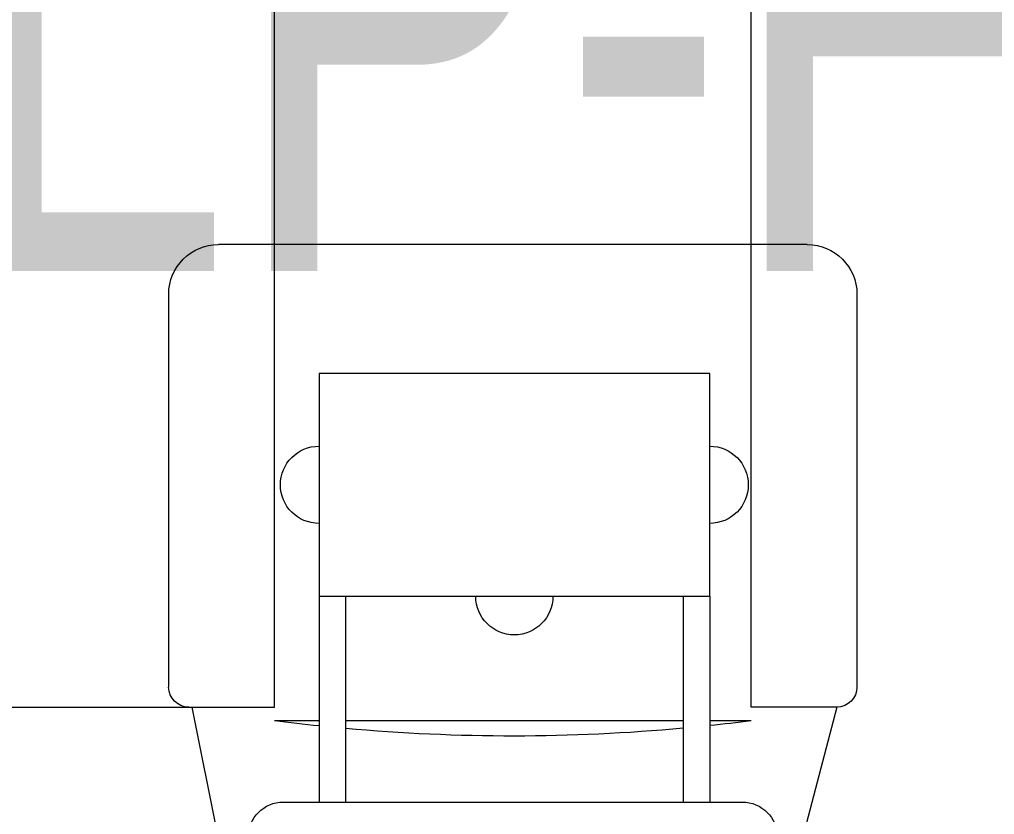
# Model space of a CAD drawing. Extents: x -12260 to 184725, y -29287 to 19916.
# Drawn here: x 20522.2 to 20890.5, y -740.6 to -440.1 of the extents above; entities that cross this region are included whole.
import ezdxf
from ezdxf import colors
from ezdxf.entities.mleader import LeaderData, LeaderLine
from ezdxf.math import Vec2, Vec3

# ---------------------------------------------------------------- set-up
doc = ezdxf.new("R2010")
doc.units = 0
doc.header["$LTSCALE"] = 0.25
doc.linetypes.add('DASHDOT', pattern=[25.4, 12.7, -6.35, 0, -6.35])
for name, color, linetype, lineweight in [('01-First Floor-FUR$0$LOADING', 253, 'Continuous', 5), ('01-First Floor-FUR$0$NEW', 1, 'Continuous', 5), ('E-LITE-CLNG-CNDT', 6, 'DASHDOT', 35), ('E-LITE-TEXT', 6, 'Continuous', 25)]:
    doc.layers.add(name, color=color, linetype=linetype, lineweight=lineweight)
doc.styles.add('DC_Elc_Romans', font='elc_romans.shx', dxfattribs={"width": 0.7})

# ---------------------------------------------------------------- blocks, each defined once
blk = doc.blocks.new('DC_Arrow-ArrowEllipse')
at = {"color": 0}
blk.add_ellipse((0, 0), major_axis=(0.4, 0), ratio=0.4, dxfattribs=at)
at = {"color": 0, "ltscale": 0.5}
blk.add_solid([(-1.4, 0.1667), (-0.4, 0), (-1.4, -0.1667)], dxfattribs=at)
blk = doc.blocks.new('*X400')
at = {"color": 0}
for p, q in [((5, 3), (5, 3)), ((5, 3), (5, 3)), ((5, 3), (5, 3)), ((5, 3), (5, 3)), ((5, 3), (5, 3)), ((5, 3), (5, 3)), ((5, 3), (5, 3)), ((5, 3), (5, 3)), ((5, 3), (5, 3)), ((5, 3), (5, 3)), ((5, 3), (5, 3)), ((5, 3), (5, 3)), ((5, 3), (5, 3)), ((5, 3), (5, 3)), ((5, 3), (5, 3)), ((5, 3), (5, 3)), ((5, 3), (5, 3)), ((5, 3), (5, 3)), ((5, 3), (5, 3)), ((5, 3), (5, 3)), ((5, 3), (5, 3)), ((5, 3), (5, 3)), ((5, 3), (5, 3)), ((5, 3), (5, 3)), ((5, 3), (5, 3)), ((5, 3), (5, 3)), ((5, 3), (5, 3)), ((5, 3), (5, 3)), ((5, 3), (5, 3)), ((5, 3), (5, 3)), ((5, 3), (5, 3)), ((5, 3), (5, 3)), ((5, 3), (5, 3)), ((5, 3), (5, 3)), ((5, 3), (5, 3)), ((5, 3), (5, 3)), ((5, 3), (5, 3)), ((5, 3), (5, 3)), ((5, 3), (5, 3)), ((5, 3), (5, 3)), ((5, 3), (5, 3)), ((5, 3), (5, 3)), ((5, 3), (5, 3)), ((5, 3), (5, 3)), ((5, 3), (5, 3)), ((5, 3), (5, 3)), ((5, 3), (5, 3)), ((5, 3), (5, 3)), ((5, 3), (5, 3)), ((5, 3), (5, 3)), ((5, 3), (5, 3)), ((5, 3), (5, 3)), ((5, 3), (5, 3)), ((5, 3), (5, 3)), ((5, 3), (5, 3)), ((5, 3), (5, 3)), ((5, 3), (5, 3)), ((5, 3), (5, 3)), ((5, 3), (5, 3)), ((5, 3), (5, 3)), ((5, 3), (5, 3)), ((5, 3), (5, 3)), ((5, 3), (5, 3)), ((5, 3), (5, 3)), ((5, 3), (5, 3)), ((5, 3), (5, 3)), ((6, 3), (5, 3)), ((5, 3), (5, 3)), ((6, 3), (5, 3)), ((5, 3), (5, 3)), ((6, 3), (5, 3)), ((5, 3), (5, 3)), ((6, 3), (5, 3)), ((5, 3), (5, 3)), ((5, 3), (5, 3)), ((5, 3), (5, 3)), ((5, 3), (5, 3)), ((5, 3), (5, 3)), ((5, 3), (5, 3)), ((5, 3), (5, 3)), ((5, 3), (5, 3)), ((5, 3), (5, 3)), ((5, 3), (5, 3)), ((5, 3), (5, 3)), ((5, 3), (5, 3)), ((5, 3), (5, 3)), ((5, 3), (5, 3)), ((5, 3), (5, 3)), ((5, 3), (5, 3)), ((5, 3), (5, 3)), ((5, 3), (5, 3)), ((5, 3), (5, 3)), ((5, 3), (5, 3)), ((5, 3), (5, 3)), ((5, 3), (5, 3)), ((5, 3), (5, 3)), ((6, 3), (6, 3)), ((6, 3), (6, 3)), ((6, 3), (6, 3)), ((6, 3), (6, 3)), ((6, 3), (6, 3)), ((6, 3), (6, 3)), ((6, 3), (6, 3)), ((6, 3), (6, 3)), ((6, 3), (6, 3)), ((6, 3), (6, 3)), ((6, 3), (6, 3)), ((6, 3), (6, 3)), ((6, 3), (6, 3)), ((6, 3), (6, 3)), ((6, 3), (6, 3)), ((6, 3), (6, 3)), ((6, 3), (6, 3)), ((6, 3), (6, 3)), ((6, 3), (6, 3)), ((6, 3), (6, 3)), ((6, 3), (6, 3)), ((6, 3), (6, 3)), ((6, 3), (6, 3)), ((6, 3), (6, 3)), ((6, 3), (6, 3)), ((6, 3), (6, 3)), ((6, 3), (6, 3)), ((6, 3), (6, 3)), ((6, 3), (6, 3)), ((6, 3), (6, 3)), ((6, 3), (6, 3)), ((6, 3), (6, 3)), ((6, 3), (6, 3)), ((6, 3), (6, 3)), ((6, 3), (6, 3)), ((6, 3), (6, 3)), ((6, 3), (6, 3)), ((6, 3), (6, 3)), ((6, 3), (6, 3)), ((6, 3), (6, 3)), ((6, 3), (6, 3)), ((6, 3), (6, 3)), ((6, 3), (6, 3)), ((6, 3), (6, 3)), ((6, 3), (6, 3)), ((6, 3), (6, 3)), ((6, 3), (6, 3)), ((6, 3), (6, 3)), ((6, 3), (6, 3)), ((6, 3), (6, 3)), ((6, 3), (6, 3)), ((6, 3), (6, 3)), ((6, 3), (6, 3)), ((6, 3), (6, 3)), ((6, 3), (6, 3)), ((6, 3), (6, 3)), ((6, 3), (6, 3)), ((6, 3), (6, 3)), ((6, 3), (6, 3)), ((6, 3), (6, 3)), ((6, 3), (6, 3)), ((6, 3), (6, 3)), ((6, 3), (6, 3)), ((6, 3), (6, 3)), ((6, 3), (6, 3)), ((6, 3), (6, 3)), ((6, 3), (6, 3)), ((6, 3), (6, 3)), ((6, 3), (6, 3)), ((6, 3), (6, 3)), ((6, 3), (6, 3)), ((6, 3), (6, 3)), ((6, 3), (6, 3)), ((6, 3), (6, 3)), ((6, 3), (6, 3)), ((6, 3), (6, 3)), ((6, 3), (6, 3)), ((6, 3), (6, 3)), ((6, 3), (6, 3)), ((6, 3), (6, 3)), ((6, 3), (6, 3)), ((6, 3), (6, 3)), ((6, 3), (6, 3)), ((6, 3), (6, 3)), ((6, 3), (6, 3)), ((6, 3), (6, 3)), ((6, 3), (6, 3)), ((6, 3), (6, 3)), ((6, 3), (6, 3)), ((6, 3), (6, 3)), ((6, 3), (6, 3)), ((6, 3), (6, 3)), ((6, 3), (6, 3)), ((6, 3), (6, 3)), ((6, 3), (6, 3)), ((6, 3), (6, 3)), ((6, 3), (6, 3)), ((6, 3), (6, 3)), ((6, 3), (6, 3)), ((6, 3), (6, 3)), ((6, 3), (6, 3)), ((6, 3), (6, 3)), ((6, 3), (6, 3)), ((6, 3), (6, 3)), ((6, 3), (6, 3)), ((6, 3), (6, 3)), ((6, 3), (6, 3)), ((6, 3), (6, 3)), ((6, 3), (6, 3)), ((6, 3), (6, 3)), ((6, 3), (6, 3)), ((6, 3), (6, 3)), ((6, 3), (6, 3)), ((6, 3), (6, 3)), ((6, 3), (6, 3)), ((6, 3), (6, 3)), ((6, 3), (6, 3)), ((6, 3), (6, 3)), ((6, 3), (6, 3)), ((6, 3), (6, 3)), ((6, 3), (6, 3)), ((6, 3), (6, 3)), ((6, 3), (6, 3)), ((6, 3), (6, 3)), ((6, 3), (6, 3)), ((6, 3), (6, 3)), ((6, 3), (6, 3)), ((6, 3), (6, 3)), ((6, 3), (6, 3)), ((6, 3), (6, 3)), ((6, 3), (6, 3)), ((6, 3), (6, 3)), ((6, 3), (6, 3)), ((6, 3), (6, 3)), ((6, 3), (6, 3)), ((6, 3), (6, 3)), ((6, 3), (6, 3)), ((6, 3), (6, 3)), ((6, 3), (6, 3)), ((6, 3), (6, 3)), ((6, 3), (6, 3)), ((6, 3), (6, 3)), ((6, 3), (6, 3)), ((6, 3), (6, 3)), ((6, 3), (6, 3)), ((6, 3), (6, 3)), ((6, 3), (6, 3)), ((6, 3), (6, 3)), ((6, 3), (6, 3)), ((6, 3), (6, 3)), ((6, 3), (6, 3)), ((6, 3), (6, 3)), ((6, 3), (6, 3)), ((6, 3), (6, 3)), ((6, 3), (6, 3)), ((6, 3), (6, 3)), ((6, 3), (6, 3)), ((6, 3), (6, 3)), ((6, 3), (6, 3)), ((6, 3), (6, 3)), ((6, 3), (6, 3)), ((6, 3), (6, 3)), ((6, 3), (6, 3)), ((6, 3), (6, 3)), ((6, 3), (6, 3)), ((6, 3), (6, 3)), ((6, 3), (6, 3)), ((6, 3), (6, 3)), ((6, 3), (6, 3)), ((6, 3), (6, 3)), ((6, 3), (6, 3)), ((6, 3), (6, 3)), ((6, 3), (6, 3)), ((6, 3), (6, 3)), ((6, 3), (6, 3)), ((6, 3), (6, 3)), ((6, 3), (6, 3)), ((6, 3), (6, 3)), ((6, 3), (6, 3)), ((6, 3), (6, 3)), ((6, 3), (6, 3)), ((6, 3), (6, 3)), ((6, 3), (6, 3)), ((6, 3), (6, 3)), ((6, 3), (6, 3)), ((6, 3), (6, 3)), ((6, 3), (6, 3)), ((6, 3), (6, 3)), ((6, 3), (6, 3)), ((6, 3), (6, 3)), ((6, 3), (6, 3)), ((6, 3), (6, 3)), ((6, 3), (6, 3)), ((6, 3), (6, 3)), ((6, 3), (6, 3)), ((6, 3), (6, 3)), ((6, 3), (6, 3)), ((6, 3), (6, 3)), ((6, 3), (6, 3)), ((6, 3), (6, 3)), ((6, 3), (6, 3)), ((6, 3), (6, 3)), ((6, 3), (6, 3)), ((6, 3), (6, 3)), ((6, 3), (5, 3)), ((6, 3), (5, 3)), ((6, 3), (5, 3)), ((6, 3), (5, 3)), ((6, 3), (5, 3)), ((6, 3), (6, 3)), ((6, 3), (6, 3)), ((6, 3), (6, 3)), ((6, 3), (6, 3)), ((6, 3), (6, 3)), ((6, 3), (6, 3)), ((6, 3), (6, 3)), ((6, 3), (6, 3)), ((6, 3), (6, 3)), ((6, 3), (6, 3)), ((6, 3), (6, 3)), ((6, 3), (6, 3)), ((6, 3), (6, 3)), ((6, 3), (6, 3)), ((6, 3), (6, 3)), ((6, 3), (6, 3)), ((6, 3), (6, 3)), ((6, 3), (6, 3)), ((6, 3), (6, 3)), ((6, 3), (6, 3)), ((6, 3), (6, 3)), ((6, 3), (6, 3)), ((6, 3), (6, 3)), ((6, 3), (6, 3)), ((6, 3), (6, 3)), ((6, 3), (6, 3)), ((6, 3), (6, 3)), ((6, 3), (6, 3)), ((6, 3), (6, 3)), ((6, 3), (6, 3)), ((6, 3), (6, 3)), ((6, 3), (6, 3)), ((6, 3), (6, 3)), ((6, 3), (6, 3)), ((6, 3), (6, 3)), ((6, 3), (6, 3)), ((6, 3), (6, 3)), ((6, 3), (6, 3)), ((6, 3), (6, 3)), ((6, 3), (6, 3)), ((6, 3), (6, 3)), ((6, 3), (6, 3)), ((6, 3), (6, 3)), ((6, 3), (6, 3)), ((6, 3), (6, 3)), ((6, 3), (6, 3)), ((6, 3), (6, 3)), ((6, 3), (6, 3)), ((6, 3), (6, 3)), ((6, 3), (6, 3)), ((6, 3), (6, 3)), ((6, 3), (6, 3)), ((6, 3), (6, 3)), ((6, 3), (6, 3)), ((6, 3), (6, 3)), ((6, 3), (6, 3)), ((6, 3), (6, 3)), ((6, 3), (6, 3)), ((6, 3), (6, 3)), ((6, 3), (6, 3)), ((6, 3), (6, 3)), ((6, 3), (6, 3)), ((6, 3), (6, 3)), ((6, 3), (6, 3)), ((6, 3), (6, 3)), ((6, 3), (6, 3)), ((6, 3), (6, 3)), ((6, 3), (6, 3)), ((6, 3), (6, 3)), ((6, 3), (6, 3)), ((6, 3), (6, 3)), ((6, 3), (6, 3)), ((6, 3), (6, 3)), ((6, 3), (6, 3)), ((6, 3), (6, 3)), ((6, 3), (6, 3)), ((6, 3), (6, 3)), ((6, 3), (6, 3)), ((6, 3), (6, 3)), ((6, 3), (6, 3)), ((6, 3), (6, 3)), ((6, 3), (6, 3)), ((6, 3), (6, 3)), ((6, 3), (6, 3)), ((6, 3), (6, 3)), ((6, 3), (6, 3)), ((6, 3), (6, 3)), ((6, 3), (6, 3)), ((6, 3), (6, 3)), ((6, 3), (6, 3)), ((6, 3), (6, 3)), ((6, 3), (6, 3)), ((6, 3), (6, 3)), ((6, 3), (6, 3)), ((6, 3), (6, 3)), ((6, 3), (6, 3)), ((6, 3), (6, 3)), ((6, 3), (6, 3)), ((6, 3), (6, 3)), ((6, 3), (6, 3)), ((6, 3), (6, 3)), ((6, 3), (6, 3)), ((6, 3), (6, 3)), ((6, 3), (6, 3)), ((6, 3), (6, 3)), ((6, 3), (6, 3)), ((6, 3), (6, 3)), ((6, 3), (6, 3)), ((6, 3), (6, 3)), ((6, 3), (6, 3)), ((6, 3), (6, 3)), ((6, 3), (6, 3)), ((6, 3), (6, 3)), ((6, 3), (6, 3)), ((6, 3), (6, 3)), ((6, 3), (6, 3)), ((6, 3), (6, 3)), ((6, 3), (6, 3)), ((6, 3), (6, 3)), ((6, 3), (6, 3)), ((6, 3), (6, 3)), ((6, 3), (6, 3)), ((6, 3), (6, 3)), ((6, 3), (6, 3)), ((6, 3), (6, 3)), ((6, 3), (6, 3)), ((6, 3), (6, 3)), ((6, 3), (6, 3)), ((6, 3), (6, 3)), ((6, 3), (6, 3)), ((6, 3), (6, 3)), ((6, 3), (6, 3)), ((6, 3), (6, 3)), ((6, 3), (6, 3)), ((6, 3), (6, 3)), ((6, 3), (6, 3)), ((6, 3), (6, 3)), ((6, 3), (6, 3)), ((6, 3), (6, 3)), ((6, 3), (6, 3)), ((6, 3), (6, 3)), ((6, 3), (6, 3)), ((6, 3), (6, 3)), ((6, 3), (6, 3)), ((6, 3), (6, 3)), ((6, 3), (6, 3)), ((6, 3), (6, 3)), ((6, 3), (6, 3)), ((6, 3), (6, 3)), ((6, 3), (6, 3)), ((6, 3), (6, 3)), ((6, 3), (6, 3)), ((6, 3), (6, 3)), ((6, 3), (6, 3)), ((6, 3), (6, 3)), ((6, 3), (6, 3)), ((6, 3), (6, 3)), ((6, 3), (6, 3)), ((6, 3), (6, 3)), ((6, 3), (6, 3)), ((6, 3), (6, 3)), ((6, 3), (6, 3)), ((6, 3), (6, 3)), ((6, 3), (6, 3)), ((6, 3), (6, 3)), ((6, 3), (6, 3)), ((6, 3), (6, 3)), ((6, 3), (6, 3)), ((6, 3), (6, 3)), ((6, 3), (6, 3)), ((6, 3), (6, 3)), ((6, 3), (6, 3)), ((6, 3), (6, 3)), ((6, 3), (6, 3)), ((6, 3), (6, 3)), ((6, 3), (6, 3)), ((6, 3), (6, 3)), ((6, 3), (6, 3)), ((6, 3), (6, 3)), ((6, 3), (6, 3)), ((6, 3), (6, 3)), ((6, 3), (6, 3)), ((6, 3), (6, 3)), ((6, 3), (6, 3)), ((6, 3), (6, 3)), ((6, 3), (6, 3)), ((6, 3), (6, 3)), ((6, 3), (6, 3)), ((6, 3), (6, 3)), ((6, 3), (6, 3)), ((6, 3), (6, 3)), ((6, 3), (6, 3)), ((6, 3), (6, 3)), ((6, 3), (6, 3)), ((6, 3), (6, 3)), ((6, 3), (6, 3)), ((6, 3), (6, 3)), ((6, 3), (6, 3)), ((6, 3), (6, 3)), ((6, 3), (6, 3)), ((6, 3), (6, 3)), ((6, 3), (6, 3)), ((6, 3), (6, 3)), ((6, 3), (6, 3)), ((6, 3), (6, 3)), ((6, 3), (6, 3)), ((6, 3), (6, 3)), ((6, 3), (6, 3)), ((6, 3), (6, 3)), ((6, 3), (6, 3)), ((6, 3), (6, 3)), ((6, 3), (6, 3)), ((6, 3), (6, 3)), ((6, 3), (6, 3)), ((6, 3), (6, 3)), ((6, 3), (6, 3)), ((6, 3), (6, 3)), ((6, 3), (6, 3)), ((6, 3), (6, 3)), ((6, 3), (6, 3)), ((6, 3), (6, 3)), ((6, 3), (6, 3)), ((6, 3), (6, 3)), ((6, 3), (6, 3)), ((6, 3), (6, 3)), ((6, 3), (6, 3)), ((6, 3), (6, 3)), ((6, 3), (6, 3)), ((6, 3), (6, 3)), ((6, 3), (6, 3)), ((6, 3), (6, 3)), ((6, 3), (6, 3)), ((6, 3), (6, 3)), ((6, 3), (6, 3)), ((6, 3), (6, 3)), ((6, 3), (6, 3)), ((6, 3), (6, 3)), ((6, 3), (6, 3)), ((6, 3), (6, 3)), ((6, 3), (6, 3)), ((6, 3), (6, 3)), ((6, 3), (6, 3)), ((6, 3), (6, 3)), ((6, 3), (6, 3)), ((6, 3), (6, 3)), ((6, 3), (6, 3)), ((6, 3), (6, 3)), ((6, 3), (6, 3)), ((6, 3), (6, 3)), ((6, 3), (6, 3)), ((6, 3), (6, 3)), ((6, 3), (6, 3)), ((6, 3), (6, 3)), ((6, 3), (6, 3)), ((6, 3), (6, 3)), ((6, 3), (6, 3)), ((6, 3), (6, 3)), ((6, 3), (6, 3)), ((6, 3), (6, 3)), ((6, 3), (6, 3)), ((6, 3), (6, 3)), ((6, 3), (6, 3)), ((6, 3), (6, 3)), ((6, 3), (6, 3)), ((6, 3), (6, 3)), ((6, 3), (6, 3)), ((6, 3), (6, 3)), ((6, 3), (6, 3)), ((6, 3), (6, 3)), ((6, 3), (6, 3)), ((6, 3), (6, 3)), ((6, 3), (6, 3)), ((6, 3), (6, 3)), ((6, 3), (6, 3)), ((6, 3), (6, 3)), ((6, 3), (6, 3)), ((6, 3), (6, 3)), ((6, 3), (6, 3)), ((6, 3), (6, 3)), ((6, 3), (6, 3)), ((6, 3), (6, 3)), ((6, 3), (6, 3)), ((6, 3), (6, 3)), ((6, 3), (6, 3)), ((6, 3), (6, 3)), ((6, 3), (6, 3)), ((6, 3), (6, 3)), ((6, 3), (6, 3)), ((6, 3), (6, 3)), ((6, 3), (6, 3)), ((6, 3), (6, 3)), ((6, 3), (6, 3)), ((6, 3), (6, 3)), ((6, 3), (6, 3)), ((6, 3), (6, 3)), ((6, 3), (6, 3)), ((6, 3), (6, 3)), ((6, 3), (6, 3)), ((6, 3), (6, 3)), ((6, 3), (6, 3)), ((6, 3), (6, 3)), ((6, 3), (6, 3)), ((6, 3), (6, 3)), ((6, 3), (6, 3)), ((6, 3), (6, 3)), ((6, 3), (6, 3)), ((6, 3), (6, 3)), ((6, 3), (6, 3)), ((6, 3), (6, 3)), ((6, 3), (6, 3)), ((6, 3), (6, 3)), ((6, 3), (6, 3)), ((6, 3), (6, 3)), ((6, 3), (6, 3)), ((6, 3), (6, 3)), ((6, 3), (6, 3)), ((6, 3), (6, 3))]:
    blk.add_line(p, q, dxfattribs=at)
blk = doc.blocks.new('*X401')
at = {"color": 0}
for p, q in [((13, 1), (13, 1)), ((13, 1), (13, 1)), ((13, 1), (13, 1)), ((13, 1), (13, 1)), ((13, 1), (13, 1)), ((13, 1), (13, 1)), ((13, 1), (13, 1)), ((13, 1), (13, 1)), ((13, 1), (13, 1)), ((13, 1), (13, 1)), ((13, 1), (13, 1)), ((13, 1), (13, 1)), ((13, 1), (13, 1)), ((13, 1), (13, 1)), ((13, 1), (13, 1)), ((13, 1), (14, 1)), ((13, 1), (14, 1)), ((13, 1), (14, 1)), ((13, 1), (13, 1)), ((13, 1), (13, 1)), ((13, 1), (13, 1)), ((13, 1), (13, 1)), ((13, 1), (13, 1)), ((13, 1), (13, 1)), ((13, 1), (13, 1)), ((13, 1), (13, 1)), ((13, 1), (13, 1)), ((13, 1), (13, 1)), ((13, 1), (13, 1)), ((13, 1), (13, 1)), ((13, 1), (13, 1)), ((13, 1), (13, 1)), ((13, 1), (13, 1)), ((13, 1), (13, 1)), ((13, 1), (13, 1)), ((13, 1), (13, 1)), ((13, 1), (13, 1)), ((13, 1), (13, 1)), ((13, 1), (13, 1)), ((13, 1), (13, 1)), ((13, 1), (13, 1)), ((13, 1), (13, 1)), ((13, 1), (13, 1)), ((13, 1), (13, 1)), ((13, 1), (13, 1)), ((13, 1), (13, 1)), ((13, 1), (13, 1)), ((13, 1), (13, 1)), ((13, 1), (13, 1)), ((13, 1), (13, 1)), ((13, 1), (13, 1)), ((13, 1), (13, 1)), ((13, 1), (13, 1)), ((13, 1), (13, 1)), ((13, 1), (13, 1)), ((13, 1), (13, 1)), ((13, 1), (13, 1)), ((13, 1), (13, 1)), ((13, 1), (13, 1)), ((13, 1), (13, 1)), ((13, 1), (13, 1)), ((13, 1), (13, 1)), ((13, 1), (13, 1)), ((13, 1), (13, 1)), ((13, 1), (13, 1)), ((13, 1), (13, 1)), ((13, 1), (13, 1)), ((13, 1), (13, 1)), ((13, 1), (13, 1)), ((13, 1), (13, 1)), ((13, 1), (13, 1)), ((13, 1), (13, 1)), ((13, 1), (13, 1)), ((13, 1), (13, 1)), ((13, 1), (13, 1)), ((13, 1), (13, 1)), ((13, 1), (13, 1)), ((13, 1), (13, 1)), ((13, 1), (13, 1)), ((13, 1), (13, 1)), ((13, 1), (13, 1)), ((13, 1), (13, 1)), ((13, 1), (13, 1)), ((13, 1), (13, 1)), ((13, 1), (13, 1)), ((13, 1), (13, 1)), ((13, 1), (13, 1)), ((13, 1), (13, 1)), ((13, 1), (13, 1)), ((13, 1), (13, 1)), ((13, 1), (13, 1)), ((13, 1), (13, 1)), ((13, 1), (13, 1)), ((13, 1), (13, 1)), ((13, 1), (13, 1)), ((13, 1), (13, 1)), ((13, 1), (13, 1)), ((13, 1), (13, 1)), ((13, 1), (13, 1)), ((13, 1), (13, 1)), ((13, 1), (13, 1)), ((13, 1), (13, 1)), ((13, 1), (13, 1)), ((13, 1), (13, 1)), ((13, 1), (13, 1)), ((13, 1), (13, 1)), ((13, 1), (13, 1)), ((13, 1), (13, 1)), ((13, 1), (13, 1)), ((13, 1), (13, 1)), ((13, 1), (13, 1)), ((13, 1), (13, 1)), ((13, 1), (13, 1)), ((13, 1), (13, 1)), ((13, 1), (13, 1)), ((13, 1), (13, 1)), ((13, 1), (13, 1)), ((13, 1), (13, 1)), ((13, 1), (13, 1)), ((13, 1), (13, 1)), ((13, 1), (13, 1)), ((13, 1), (13, 1)), ((13, 1), (13, 1)), ((13, 1), (14, 1)), ((13, 0), (13, 0)), ((13, 0), (13, 0)), ((13, 0), (13, 0)), ((13, 0), (13, 0)), ((13, 0), (13, 0)), ((13, 0), (13, 0)), ((13, 0), (13, 0)), ((13, 0), (13, 0)), ((13, 0), (13, 0)), ((13, 0), (13, 0)), ((13, 0), (13, 0)), ((13, 0), (13, 0)), ((13, 0), (13, 0)), ((13, 0), (13, 0)), ((13, 0), (13, 0)), ((13, 0), (13, 0)), ((13, 0), (13, 0)), ((13, 0), (13, 0)), ((13, 0), (13, 0)), ((13, 0), (13, 0)), ((13, 0), (13, 0)), ((13, 0), (13, 0)), ((13, 0), (13, 0)), ((13, 0), (13, 0)), ((13, 0), (13, 0)), ((13, 0), (13, 0)), ((13, 0), (13, 0)), ((13, 0), (13, 0)), ((13, 0), (13, 0)), ((13, 0), (13, 0)), ((13, 0), (13, 0)), ((13, 0), (13, 0)), ((13, 0), (13, 0)), ((13, 0), (13, 0)), ((13, 0), (13, 0)), ((13, 0), (13, 0)), ((13, 0), (13, 0)), ((13, 0), (13, 0)), ((13, 0), (13, 0)), ((13, 0), (13, 0)), ((13, 0), (13, 0)), ((13, 0), (13, 0)), ((13, 0), (13, 0)), ((13, 0), (13, 0)), ((13, 0), (13, 0)), ((13, 0), (13, 0)), ((13, 0), (13, 0)), ((13, 0), (13, 0)), ((13, 0), (14, 0)), ((13, 0), (14, 0)), ((13, 0), (13, 0)), ((13, 0), (14, 0)), ((14, 1), (14, 1)), ((14, 1), (14, 1)), ((14, 1), (14, 1)), ((14, 1), (14, 1)), ((14, 1), (14, 1)), ((14, 1), (14, 1)), ((14, 1), (14, 1)), ((14, 1), (14, 1)), ((14, 1), (14, 1)), ((14, 1), (14, 1)), ((14, 1), (14, 1)), ((14, 1), (14, 1)), ((14, 1), (14, 1)), ((14, 1), (14, 1)), ((14, 1), (14, 1)), ((14, 1), (14, 1)), ((14, 1), (14, 1)), ((14, 1), (14, 1)), ((14, 1), (14, 1)), ((14, 1), (14, 1)), ((14, 1), (14, 1)), ((14, 1), (14, 1)), ((14, 1), (14, 1)), ((14, 1), (14, 1)), ((14, 1), (14, 1)), ((14, 1), (14, 1)), ((14, 1), (14, 1)), ((14, 1), (14, 1)), ((14, 1), (14, 1)), ((14, 1), (14, 1)), ((14, 1), (14, 1)), ((14, 1), (14, 1)), ((14, 1), (14, 1)), ((14, 1), (14, 1)), ((14, 1), (14, 1)), ((14, 1), (14, 1)), ((14, 1), (14, 1)), ((14, 1), (14, 1)), ((14, 1), (14, 1)), ((14, 1), (14, 1)), ((14, 1), (14, 1)), ((14, 1), (14, 1)), ((14, 1), (14, 1)), ((14, 1), (14, 1)), ((14, 1), (14, 1)), ((14, 1), (14, 1)), ((14, 1), (14, 1)), ((14, 1), (14, 1)), ((14, 1), (14, 1)), ((14, 1), (14, 1)), ((14, 1), (14, 1)), ((14, 1), (14, 1)), ((14, 1), (14, 1)), ((14, 1), (14, 1)), ((14, 1), (14, 1)), ((14, 1), (14, 1)), ((14, 1), (14, 1)), ((14, 1), (14, 1)), ((14, 1), (14, 1)), ((14, 1), (14, 1)), ((14, 1), (14, 1)), ((14, 1), (14, 1)), ((14, 1), (14, 1)), ((14, 1), (14, 1)), ((14, 1), (14, 1)), ((14, 1), (14, 1)), ((14, 1), (14, 1)), ((14, 1), (14, 1)), ((14, 1), (14, 1)), ((14, 1), (14, 1)), ((14, 1), (14, 1)), ((14, 1), (14, 1)), ((14, 1), (14, 1)), ((14, 1), (14, 1)), ((14, 1), (14, 1)), ((14, 1), (14, 1)), ((14, 1), (14, 1)), ((14, 1), (14, 1)), ((14, 1), (14, 1)), ((14, 1), (14, 1)), ((14, 1), (14, 1)), ((14, 1), (14, 1)), ((14, 1), (14, 1)), ((14, 1), (14, 1)), ((14, 1), (14, 1)), ((14, 1), (14, 1)), ((14, 1), (14, 1)), ((14, 1), (14, 1)), ((14, 1), (14, 1)), ((14, 1), (14, 1)), ((14, 1), (14, 1)), ((14, 1), (14, 1)), ((14, 1), (14, 1)), ((14, 1), (14, 1)), ((14, 0), (14, 0)), ((14, 0), (14, 0)), ((14, 0), (14, 0)), ((14, 0), (14, 0)), ((14, 0), (14, 0)), ((14, 0), (14, 0)), ((14, 0), (14, 0)), ((14, 0), (14, 0)), ((14, 0), (14, 0)), ((14, 0), (14, 0)), ((14, 0), (14, 0)), ((14, 0), (14, 0)), ((14, 0), (14, 0)), ((14, 0), (14, 0)), ((14, 0), (14, 0)), ((14, 0), (14, 0)), ((14, 0), (14, 0)), ((14, 0), (14, 0)), ((14, 0), (14, 0)), ((14, 0), (14, 0)), ((14, 0), (14, 0)), ((14, 0), (14, 0)), ((14, 0), (14, 0)), ((14, 0), (14, 0)), ((14, 0), (14, 0)), ((14, 0), (14, 0)), ((14, 0), (14, 0)), ((14, 0), (14, 0)), ((14, 0), (14, 0)), ((14, 0), (14, 0)), ((14, 0), (14, 0)), ((14, 0), (14, 0)), ((14, 0), (14, 0)), ((14, 0), (14, 0)), ((14, 0), (14, 0)), ((14, 0), (14, 0)), ((14, 0), (14, 0)), ((14, 0), (14, 0)), ((14, 0), (14, 0)), ((14, 0), (14, 0)), ((14, 0), (14, 0)), ((14, 0), (14, 0)), ((14, 0), (14, 0)), ((14, 0), (14, 0)), ((14, 0), (14, 0)), ((14, 0), (14, 0)), ((14, 0), (14, 0)), ((14, 0), (14, 0)), ((13, 0), (13, 0)), ((13, 0), (14, 0)), ((13, 0), (13, 0)), ((13, 0), (14, 0)), ((13, 0), (13, 0)), ((13, 0), (14, 0)), ((13, 0), (13, 0)), ((13, 0), (13, 0)), ((13, 0), (13, 0)), ((13, 0), (13, 0)), ((13, 0), (14, 0)), ((13, 0), (13, 0)), ((13, 0), (14, 0)), ((13, 0), (13, 0)), ((13, 0), (14, 0)), ((13, 0), (13, 0)), ((13, 0), (14, 0)), ((13, 0), (13, 0)), ((13, 0), (14, 0)), ((13, 0), (13, 0)), ((13, 0), (14, 0)), ((13, 0), (13, 0)), ((13, 0), (14, 0)), ((13, 0), (13, 0)), ((13, 0), (13, 0)), ((13, 0), (13, 0)), ((13, 0), (14, 0)), ((13, 0), (13, 0)), ((13, 0), (14, 0)), ((13, 0), (13, 0)), ((13, 0), (14, 0)), ((13, 0), (13, 0)), ((13, 0), (14, 0)), ((13, 0), (13, 0)), ((13, 0), (13, 0)), ((13, 0), (13, 0)), ((13, 0), (13, 0)), ((13, 0), (13, 0)), ((13, 0), (13, 0)), ((13, 0), (13, 0)), ((13, 0), (13, 0)), ((13, 0), (13, 0)), ((13, 0), (13, 0)), ((13, 0), (13, 0)), ((13, 0), (13, 0)), ((13, 0), (13, 0)), ((13, 0), (13, 0)), ((13, 0), (13, 0)), ((13, 0), (13, 0)), ((13, 0), (13, 0)), ((13, 0), (13, 0)), ((13, 0), (13, 0)), ((13, 0), (13, 0)), ((13, 0), (13, 0)), ((13, 0), (13, 0)), ((13, 0), (13, 0)), ((13, 0), (13, 0)), ((13, 0), (13, 0)), ((13, 0), (13, 0)), ((13, 0), (13, 0)), ((13, 0), (13, 0)), ((13, 0), (13, 0)), ((13, 0), (13, 0)), ((13, 0), (13, 0)), ((13, -1), (13, -1)), ((13, -1), (13, -1)), ((13, -1), (13, -1)), ((13, -1), (13, -1)), ((13, -1), (13, -1)), ((13, -1), (14, -1)), ((13, -1), (13, -1)), ((14, 0), (14, 0)), ((14, 0), (14, 0)), ((14, 0), (14, 0)), ((14, 0), (14, 0)), ((14, 0), (14, 0)), ((14, 0), (14, 0)), ((14, 0), (14, 0)), ((14, 0), (14, 0)), ((14, 0), (14, 0)), ((14, 0), (14, 0)), ((14, 0), (14, 0)), ((14, 0), (14, 0)), ((14, 0), (14, 0)), ((14, 0), (14, 0)), ((14, 0), (14, 0)), ((13, 0), (14, 0)), ((14, 0), (14, 0)), ((14, 0), (14, 0)), ((14, 0), (14, 0)), ((14, 0), (14, 0)), ((14, 0), (14, 0)), ((14, 0), (14, 0)), ((14, 0), (14, 0)), ((14, 0), (14, 0)), ((14, 0), (14, 0)), ((14, 0), (14, 0)), ((14, 0), (14, 0)), ((14, 0), (14, 0)), ((14, 0), (14, 0)), ((14, 0), (14, 0)), ((14, 0), (14, 0)), ((14, 0), (14, 0)), ((14, 0), (14, 0)), ((14, 0), (14, 0)), ((14, 0), (14, 0)), ((14, 0), (14, 0)), ((14, 0), (14, 0)), ((14, 0), (14, 0)), ((14, 0), (14, 0)), ((14, 0), (14, 0)), ((14, 0), (14, 0)), ((14, 0), (14, 0)), ((14, 0), (14, 0)), ((14, 0), (14, 0)), ((14, 0), (14, 0)), ((14, 0), (14, 0)), ((14, 0), (14, 0)), ((14, 0), (14, 0)), ((14, 0), (14, 0)), ((14, 0), (14, 0)), ((14, -1), (14, -1)), ((14, -1), (14, -1)), ((14, -1), (14, -1)), ((14, -1), (14, -1)), ((14, -1), (14, -1))]:
    blk.add_line(p, q, dxfattribs=at)
blk = doc.blocks.new('01-First Floor-FUR$0$DE13269-P')
for p, q in [((0.80007, -0.06), (0.78219, 0.00799)), ((0.55636, -0.06), (0.56984, 0.00722)), ((0.59099, -0.02409), (0.76427, -0.02409)), ((0.60443, -0.10188), (0.60443, -0.02409)), ((0.61443, -0.10188), (0.61443, -0.02409)), ((0.742, -0.10188), (0.742, -0.02409)), ((0.752, -0.10188), (0.752, -0.02409)), ((0.60443, -0.05481), (0.58763, -0.05481)), ((0.742, -0.05481), (0.61443, -0.05481)), ((0.76763, -0.05481), (0.752, -0.05481)), ((-0.57763, -0.06), (0.5552, -0.06)), ((0.5552, -0.06), (0.58763, -0.06)), ((0.58763, -0.06), (0.58763, -0.69133)), ((0.76763, -0.06), (0.76763, -0.69133)), ((0.80007, -0.06), (0.76763, -0.06)), ((0.54763, -0.21604), (0.54763, -0.06757)), ((0.80763, -0.21604), (0.80763, -0.06757)), ((0.78886, -0.23481), (0.56641, -0.23481))]:
    blk.add_line(p, q)
for points in [[(0.76763, -0.06), (0.76763, -0.06), (0.76763, -0.06), (0.76763, -0.06), (0.76763, -0.06), (0.76763, -0.06), (0.76763, -0.06), (0.76763, -0.06), (0.76763, -0.06), (0.76763, -0.06), (0.76763, -0.06), (0.76763, -0.06), (0.76763, -0.06), (0.76763, -0.06), (0.76763, -0.06), (0.76763, -0.06), (0.76763, -0.06), (0.76763, -0.06), (0.76763, -0.06), (0.76763, -0.06), (0.76763, -0.06), (0.76763, -0.06), (0.76763, -0.06), (0.76763, -0.06), (0.76763, -0.06), (0.76763, -0.06), (0.76763, -0.06), (0.76763, -0.06), (0.76763, -0.06), (0.76763, -0.06), (0.76763, -0.06), (0.76763, -0.06), (0.76763, -0.06), (0.76763, -0.06), (0.76763, -0.06), (0.76763, -0.06), (0.76763, -0.06), (0.76763, -0.06), (0.76763, -0.06), (0.76763, -0.06), (0.76763, -0.06), (0.76763, -0.06), (0.76763, -0.06), (0.76763, -0.06), (0.76763, -0.06), (0.76763, -0.06), (0.76763, -0.06), (0.76763, -0.06), (0.76763, -0.06), (0.76763, -0.06), (0.76763, -0.06), (0.76763, -0.06), (0.76763, -0.06), (0.76763, -0.06), (0.76763, -0.06), (0.76763, -0.06), (0.76763, -0.06), (0.76763, -0.06), (0.76763, -0.06), (0.76763, -0.06), (0.76763, -0.06), (0.76763, -0.06), (0.76763, -0.06), (0.76763, -0.06), (0.76763, -0.06), (0.76763, -0.06), (0.76763, -0.06), (0.76763, -0.06), (0.76763, -0.06), (0.76763, -0.06), (0.76763, -0.06), (0.76763, -0.06), (0.76763, -0.06), (0.76763, -0.06), (0.76763, -0.06), (0.76763, -0.06), (0.76763, -0.06), (0.76763, -0.06), (0.76763, -0.06), (0.76763, -0.06), (0.76763, -0.06), (0.76763, -0.06), (0.76763, -0.06), (0.76763, -0.06), (0.76763, -0.06), (0.76763, -0.06), (0.76763, -0.06), (0.76763, -0.06), (0.76763, -0.06), (0.76763, -0.06), (0.76763, -0.06), (0.76763, -0.06), (0.76763, -0.06), (0.76763, -0.06), (0.76763, -0.06), (0.76763, -0.06), (0.76763, -0.06), (0.76763, -0.06), (0.76763, -0.06), (0.76763, -0.06), (0.76763, -0.06), (0.76763, -0.06), (0.76763, -0.06), (0.76763, -0.06), (0.76763, -0.06), (0.76763, -0.06), (0.76763, -0.06), (0.76763, -0.06), (0.76763, -0.06), (0.76763, -0.06), (0.76763, -0.06), (0.76763, -0.06), (0.76763, -0.06), (0.76763, -0.06), (0.76763, -0.06), (0.76763, -0.06), (0.76763, -0.06), (0.76763, -0.06), (0.76763, -0.06), (0.76763, -0.06), (0.76763, -0.06), (0.76763, -0.06), (0.76763, -0.06), (0.76763, -0.06), (0.76763, -0.06), (0.76763, -0.06), (0.76763, -0.06), (0.76763, -0.06), (0.76763, -0.06), (0.76763, -0.06), (0.76763, -0.06), (0.76763, -0.06), (0.76763, -0.06), (0.76763, -0.06), (0.76763, -0.06), (0.76763, -0.06), (0.76763, -0.06), (0.76763, -0.06), (0.76763, -0.06), (0.76763, -0.06), (0.76763, -0.06), (0.76763, -0.06), (0.76763, -0.06), (0.76763, -0.06), (0.76763, -0.06), (0.76763, -0.06), (0.76763, -0.06), (0.76763, -0.06), (0.76763, -0.06), (0.76763, -0.06), (0.76763, -0.06), (0.76763, -0.06), (0.76763, -0.06), (0.76763, -0.06), (0.76763, -0.06), (0.76763, -0.06), (0.76763, -0.06), (0.76763, -0.06), (0.76763, -0.06), (0.76763, -0.06), (0.76763, -0.06), (0.76763, -0.06), (0.76763, -0.06), (0.76763, -0.06), (0.76763, -0.06), (0.76763, -0.06), (0.76763, -0.06), (0.76763, -0.06), (0.76763, -0.06), (0.76763, -0.06), (0.76763, -0.06), (0.76763, -0.06), (0.76763, -0.06), (0.76763, -0.06), (0.76763, -0.06), (0.76763, -0.06), (0.76763, -0.06), (0.76763, -0.06), (0.76763, -0.06), (0.76763, -0.06), (0.76763, -0.06), (0.76763, -0.06), (0.76763, -0.06), (0.76763, -0.06), (0.76763, -0.06), (0.76763, -0.06), (0.76763, -0.06), (0.76763, -0.06), (0.76763, -0.06), (0.76763, -0.06), (0.76763, -0.06), (0.76763, -0.06), (0.76763, -0.06), (0.76763, -0.06), (0.76763, -0.06), (0.76763, -0.06), (0.76763, -0.06), (0.76763, -0.06), (0.76763, -0.06), (0.76763, -0.06), (0.76763, -0.06), (0.76763, -0.06), (0.76763, -0.06), (0.76763, -0.06), (0.76763, -0.06), (0.76763, -0.06), (0.76763, -0.06), (0.76763, -0.06), (0.76763, -0.06), (0.76763, -0.06), (0.76763, -0.06), (0.76763, -0.06), (0.76763, -0.06), (0.76763, -0.06), (0.76763, -0.06), (0.76763, -0.06), (0.76763, -0.06), (0.76763, -0.06), (0.76763, -0.06)], [(0.76763, -0.06), (0.76763, -0.06), (0.76763, -0.06), (0.76763, -0.06), (0.76763, -0.06), (0.76763, -0.06), (0.76763, -0.06), (0.76763, -0.06), (0.76763, -0.06), (0.76763, -0.06), (0.76763, -0.06), (0.76763, -0.06), (0.76763, -0.06), (0.76763, -0.06), (0.76763, -0.06), (0.76763, -0.06), (0.76763, -0.06), (0.76763, -0.06), (0.76763, -0.06), (0.76763, -0.06), (0.76763, -0.06), (0.76763, -0.06), (0.76763, -0.06), (0.76763, -0.06), (0.76763, -0.06), (0.76763, -0.06), (0.76763, -0.06), (0.76763, -0.06), (0.76763, -0.06), (0.76763, -0.06), (0.76763, -0.06), (0.76763, -0.06), (0.76763, -0.06), (0.76763, -0.06), (0.76763, -0.06), (0.76763, -0.06), (0.76763, -0.06), (0.76763, -0.06), (0.76763, -0.06), (0.76763, -0.06), (0.76763, -0.06), (0.76763, -0.06), (0.76763, -0.06), (0.76763, -0.06), (0.76763, -0.06), (0.76763, -0.06), (0.76763, -0.06), (0.76763, -0.06), (0.76763, -0.06), (0.76763, -0.06), (0.76763, -0.06), (0.76763, -0.06), (0.76763, -0.06), (0.76763, -0.06), (0.76763, -0.06), (0.76763, -0.06), (0.76763, -0.06), (0.76763, -0.06), (0.76763, -0.06), (0.76763, -0.06), (0.76763, -0.06), (0.76763, -0.06), (0.76763, -0.06), (0.76763, -0.06), (0.76763, -0.06), (0.76763, -0.06), (0.76763, -0.06), (0.76763, -0.06), (0.76763, -0.06), (0.76763, -0.06), (0.76763, -0.06), (0.76763, -0.06), (0.76763, -0.06), (0.76763, -0.06), (0.76763, -0.06), (0.76763, -0.06), (0.76763, -0.06), (0.76763, -0.06), (0.76763, -0.06), (0.76763, -0.06), (0.76763, -0.06), (0.76763, -0.06), (0.76763, -0.06), (0.76763, -0.06), (0.76763, -0.06), (0.76763, -0.06), (0.76763, -0.06), (0.76763, -0.06), (0.76763, -0.06), (0.76763, -0.06), (0.76763, -0.06), (0.76763, -0.06), (0.76763, -0.06), (0.76763, -0.06), (0.76763, -0.06), (0.76763, -0.06), (0.76763, -0.06), (0.76763, -0.06), (0.76763, -0.06), (0.76763, -0.06), (0.76763, -0.06), (0.76763, -0.06), (0.76763, -0.06), (0.76763, -0.06), (0.76763, -0.06), (0.76763, -0.06), (0.76763, -0.06), (0.76763, -0.06), (0.76763, -0.06), (0.76763, -0.06), (0.76763, -0.06), (0.76763, -0.06), (0.76763, -0.06), (0.76763, -0.06), (0.76763, -0.06), (0.76763, -0.06), (0.76763, -0.06), (0.76763, -0.06), (0.76763, -0.06), (0.76763, -0.06), (0.76763, -0.06), (0.76763, -0.06), (0.76763, -0.06), (0.76763, -0.06), (0.76763, -0.06), (0.76763, -0.06), (0.76763, -0.06), (0.76763, -0.06), (0.76763, -0.06), (0.76763, -0.06), (0.76763, -0.06), (0.76763, -0.06), (0.76763, -0.06), (0.76763, -0.06), (0.76763, -0.06), (0.76763, -0.06), (0.76763, -0.06), (0.76763, -0.06), (0.76763, -0.06), (0.76763, -0.06), (0.76763, -0.06), (0.76763, -0.06), (0.76763, -0.06), (0.76763, -0.06), (0.76763, -0.06), (0.76763, -0.06), (0.76763, -0.06), (0.76763, -0.06), (0.76763, -0.06), (0.76763, -0.06), (0.76763, -0.06), (0.76763, -0.06), (0.76763, -0.06), (0.76763, -0.06), (0.76763, -0.06), (0.76763, -0.06), (0.76763, -0.06), (0.76763, -0.06), (0.76763, -0.06), (0.76763, -0.06), (0.76763, -0.06), (0.76763, -0.06), (0.76763, -0.06), (0.76763, -0.06), (0.76763, -0.06), (0.76763, -0.06), (0.76763, -0.06), (0.76763, -0.06), (0.76763, -0.06), (0.76763, -0.06), (0.76763, -0.06), (0.76763, -0.06), (0.76763, -0.06), (0.76763, -0.06), (0.76763, -0.06), (0.76763, -0.06), (0.76763, -0.06), (0.76763, -0.06), (0.76763, -0.06), (0.76763, -0.06), (0.76763, -0.06), (0.76763, -0.06), (0.76763, -0.06), (0.76763, -0.06), (0.76763, -0.06), (0.76763, -0.06), (0.76763, -0.06), (0.76763, -0.06), (0.76763, -0.06), (0.76763, -0.06), (0.76763, -0.06), (0.76763, -0.06), (0.76763, -0.06), (0.76763, -0.06), (0.76763, -0.06), (0.76763, -0.06), (0.76763, -0.06), (0.76763, -0.06), (0.76763, -0.06), (0.76763, -0.06), (0.76763, -0.06), (0.76763, -0.06), (0.76763, -0.06), (0.76763, -0.06), (0.76763, -0.06), (0.76763, -0.06), (0.76763, -0.06), (0.76763, -0.06), (0.76763, -0.06), (0.76763, -0.06), (0.76763, -0.06), (0.76763, -0.06), (0.76763, -0.06), (0.76763, -0.06)], [(0.76763, -0.06), (0.76763, -0.06), (0.76763, -0.06), (0.76763, -0.06), (0.76763, -0.06), (0.76763, -0.06), (0.76763, -0.06), (0.76763, -0.06), (0.76763, -0.06), (0.76763, -0.06), (0.76763, -0.06), (0.76763, -0.06), (0.76763, -0.06), (0.76763, -0.06), (0.76763, -0.06), (0.76763, -0.06), (0.76763, -0.06), (0.76763, -0.06), (0.76763, -0.06), (0.76763, -0.06), (0.76763, -0.06), (0.76763, -0.06), (0.76763, -0.06), (0.76763, -0.06), (0.76763, -0.06), (0.76763, -0.06), (0.76763, -0.06), (0.76763, -0.06), (0.76763, -0.06), (0.76763, -0.06), (0.76763, -0.06), (0.76763, -0.06), (0.76763, -0.06), (0.76763, -0.06), (0.76763, -0.06), (0.76763, -0.06), (0.76763, -0.06), (0.76763, -0.06), (0.76763, -0.06), (0.76763, -0.06), (0.76763, -0.06), (0.76763, -0.06), (0.76763, -0.06), (0.76763, -0.06), (0.76763, -0.06), (0.76763, -0.06), (0.76763, -0.06), (0.76763, -0.06), (0.76763, -0.06), (0.76763, -0.06), (0.76763, -0.06), (0.76763, -0.06), (0.76763, -0.06), (0.76763, -0.06), (0.76763, -0.06), (0.76763, -0.06), (0.76763, -0.06), (0.76763, -0.06), (0.76763, -0.06), (0.76763, -0.06), (0.76763, -0.06), (0.76763, -0.06), (0.76763, -0.06), (0.76763, -0.06), (0.76763, -0.06), (0.76763, -0.06), (0.76763, -0.06), (0.76763, -0.06), (0.76763, -0.06), (0.76763, -0.06), (0.76763, -0.06), (0.76763, -0.06), (0.76763, -0.06), (0.76763, -0.06), (0.76763, -0.06), (0.76763, -0.06), (0.76763, -0.06), (0.76763, -0.06), (0.76763, -0.06), (0.76763, -0.06), (0.76763, -0.06), (0.76763, -0.06), (0.76763, -0.06), (0.76763, -0.06), (0.76763, -0.06), (0.76763, -0.06), (0.76763, -0.06), (0.76763, -0.06), (0.76763, -0.06), (0.76763, -0.06), (0.76763, -0.06), (0.76763, -0.06), (0.76763, -0.06), (0.76763, -0.06), (0.76763, -0.06), (0.76763, -0.06), (0.76763, -0.06), (0.76763, -0.06), (0.76763, -0.06), (0.76763, -0.06), (0.76763, -0.06), (0.76763, -0.06), (0.76763, -0.06), (0.76763, -0.06), (0.76763, -0.06), (0.76763, -0.06), (0.76763, -0.06), (0.76763, -0.06), (0.76763, -0.06), (0.76763, -0.06), (0.76763, -0.06), (0.76763, -0.06), (0.76763, -0.06), (0.76763, -0.06), (0.76763, -0.06), (0.76763, -0.06), (0.76763, -0.06), (0.76763, -0.06), (0.76763, -0.06), (0.76763, -0.06), (0.76763, -0.06), (0.76763, -0.06), (0.76763, -0.06), (0.76763, -0.06), (0.76763, -0.06), (0.76763, -0.06), (0.76763, -0.06), (0.76763, -0.06), (0.76763, -0.06), (0.76763, -0.06), (0.76763, -0.06), (0.76763, -0.06), (0.76763, -0.06), (0.76763, -0.06), (0.76763, -0.06), (0.76763, -0.06), (0.76763, -0.06), (0.76763, -0.06), (0.76763, -0.06), (0.76763, -0.06), (0.76763, -0.06), (0.76763, -0.06), (0.76763, -0.06), (0.76763, -0.06), (0.76763, -0.06), (0.76763, -0.06), (0.76763, -0.06), (0.76763, -0.06), (0.76763, -0.06), (0.76763, -0.06), (0.76763, -0.06), (0.76763, -0.06), (0.76763, -0.06), (0.76763, -0.06), (0.76763, -0.06), (0.76763, -0.06), (0.76763, -0.06), (0.76763, -0.06), (0.76763, -0.06), (0.76763, -0.06), (0.76763, -0.06), (0.76763, -0.06), (0.76763, -0.06), (0.76763, -0.06), (0.76763, -0.06), (0.76763, -0.06), (0.76763, -0.06), (0.76763, -0.06), (0.76763, -0.06), (0.76763, -0.06), (0.76763, -0.06), (0.76763, -0.06), (0.76763, -0.06), (0.76763, -0.06), (0.76763, -0.06), (0.76763, -0.06), (0.76763, -0.06), (0.76763, -0.06), (0.76763, -0.06), (0.76763, -0.06), (0.76763, -0.06), (0.76763, -0.06), (0.76763, -0.06), (0.76763, -0.06), (0.76763, -0.06), (0.76763, -0.06), (0.76763, -0.06), (0.76763, -0.06), (0.76763, -0.06), (0.76763, -0.06), (0.76763, -0.06), (0.76763, -0.06), (0.76763, -0.06), (0.76763, -0.06), (0.76763, -0.06), (0.76763, -0.06), (0.76763, -0.06), (0.76763, -0.06), (0.76763, -0.06), (0.76763, -0.06), (0.76763, -0.06), (0.76763, -0.06), (0.76763, -0.06), (0.76763, -0.06), (0.76763, -0.06), (0.76763, -0.06), (0.76763, -0.06), (0.76763, -0.06), (0.76763, -0.06), (0.76763, -0.06), (0.76763, -0.06), (0.76763, -0.06), (0.76763, -0.06), (0.76763, -0.06), (0.76763, -0.06), (0.76763, -0.06), (0.76763, -0.06), (0.76763, -0.06), (0.76763, -0.06), (0.76763, -0.06), (0.76763, -0.06), (0.76763, -0.06), (0.76763, -0.06), (0.76763, -0.06), (0.76763, -0.06), (0.76763, -0.06), (0.76763, -0.06), (0.76763, -0.06), (0.76763, -0.06), (0.76763, -0.06), (0.76763, -0.06), (0.76763, -0.06), (0.76763, -0.06), (0.76763, -0.06), (0.76763, -0.06), (0.76763, -0.06), (0.76763, -0.06), (0.76763, -0.06), (0.76763, -0.06), (0.76763, -0.06), (0.76763, -0.06), (0.76763, -0.06), (0.76763, -0.06), (0.76763, -0.06), (0.76763, -0.06), (0.76763, -0.06), (0.76763, -0.06), (0.76763, -0.06), (0.76763, -0.06), (0.76763, -0.06), (0.76763, -0.06), (0.76763, -0.06), (0.76763, -0.06), (0.76763, -0.06), (0.76763, -0.06), (0.76763, -0.06), (0.76763, -0.06), (0.76763, -0.06), (0.76763, -0.06), (0.76763, -0.06), (0.76763, -0.06), (0.76763, -0.06), (0.76763, -0.06), (0.76763, -0.06), (0.76763, -0.06), (0.76763, -0.06), (0.76763, -0.06), (0.76763, -0.06), (0.76763, -0.06), (0.76763, -0.06), (0.76763, -0.06), (0.76763, -0.06), (0.76763, -0.06), (0.76763, -0.06), (0.76763, -0.06), (0.76763, -0.06), (0.76763, -0.06)], [(0.752, -0.10188), (0.752, -0.18615), (0.60443, -0.18615), (0.60443, -0.10188)]]:
    blk.add_lwpolyline(points, close=True)
for centre, radius, start, end in [((0.59099, -0.01074), 0.01336, 180, 270), ((0.76427, -0.01074), 0.01336, 270, 360), ((0.67763, -0.75517), 0.70612, 84.76981, 95.13534), ((0.67763, -0.75517), 0.70612, 95.95058, 97.32268), ((0.67763, -0.75517), 0.70612, 82.67732, 83.95444), ((0.5552, -0.06757), 0.00757, 90, 180), ((0.80007, -0.06757), 0.00757, 0, 90), ((0.67821, -0.10188), 0.01459, 0, 180), ((0.60443, -0.14402), 0.01459, 90, 270), ((0.752, -0.14402), 0.01459, 270, 90), ((0.56641, -0.21604), 0.01877, 180, 270), ((0.78886, -0.21604), 0.01877, 270, 0)]:
    blk.add_arc(centre, radius, start, end)
at = {"layer": '01-First Floor-FUR$0$NEW', "color": 8, "linetype": 'Continuous'}
for points in [[(0.76763, -0.06), (0.76763, -0.06), (0.76763, -0.06), (0.76763, -0.06), (0.76763, -0.06), (0.76763, -0.06), (0.76763, -0.06), (0.76763, -0.06), (0.76763, -0.06)], [(0.76763, -0.06), (0.76763, -0.06), (0.76763, -0.06), (0.76763, -0.06), (0.76763, -0.06), (0.76763, -0.06), (0.76763, -0.06), (0.76763, -0.06), (0.76763, -0.06), (0.76763, -0.06)], [(0.76763, -0.06), (0.76763, -0.06), (0.76763, -0.06), (0.76763, -0.06), (0.76763, -0.06), (0.76763, -0.06), (0.76763, -0.06), (0.76763, -0.06), (0.76763, -0.06), (0.76763, -0.06), (0.76763, -0.06), (0.76763, -0.06), (0.76763, -0.06), (0.76763, -0.06), (0.76763, -0.06), (0.76763, -0.06), (0.76763, -0.06), (0.76763, -0.06)], [(0.76763, -0.06), (0.76763, -0.06), (0.76763, -0.06), (0.76763, -0.06), (0.76763, -0.06), (0.76763, -0.06), (0.76763, -0.06)], [(0.76763, -0.06), (0.76763, -0.06), (0.76763, -0.06), (0.76763, -0.06), (0.76763, -0.06), (0.76763, -0.06), (0.76763, -0.06), (0.76763, -0.06)], [(0.76763, -0.06), (0.76763, -0.06), (0.76763, -0.06), (0.76763, -0.06), (0.76763, -0.06), (0.76763, -0.06), (0.76763, -0.06), (0.76763, -0.06), (0.76763, -0.06), (0.76763, -0.06), (0.76763, -0.06), (0.76763, -0.06)], [(0.76763, -0.06), (0.76763, -0.06), (0.76763, -0.06), (0.76763, -0.06), (0.76763, -0.06), (0.76763, -0.06), (0.76763, -0.06), (0.76763, -0.06), (0.76763, -0.06), (0.76763, -0.06)], [(0.76763, -0.06), (0.76763, -0.06), (0.76763, -0.06), (0.76763, -0.06), (0.76763, -0.06), (0.76763, -0.06), (0.76763, -0.06), (0.76763, -0.06), (0.76763, -0.06), (0.76763, -0.06), (0.76763, -0.06), (0.76763, -0.06), (0.76763, -0.06), (0.76763, -0.06), (0.76763, -0.06)], [(0.76763, -0.06), (0.76763, -0.06), (0.76763, -0.06), (0.76763, -0.06), (0.76763, -0.06), (0.76763, -0.06), (0.76763, -0.06), (0.76763, -0.06), (0.76763, -0.06), (0.76763, -0.06)], [(0.76763, -0.06), (0.76763, -0.06), (0.76763, -0.06), (0.76763, -0.06), (0.76763, -0.06), (0.76763, -0.06), (0.76763, -0.06), (0.76763, -0.06), (0.76763, -0.06), (0.76763, -0.06)], [(0.76763, -0.06), (0.76763, -0.06), (0.76763, -0.06), (0.76763, -0.06), (0.76763, -0.06), (0.76763, -0.06), (0.76763, -0.06), (0.76763, -0.06), (0.76763, -0.06), (0.76763, -0.06), (0.76763, -0.06), (0.76763, -0.06), (0.76763, -0.06), (0.76763, -0.06), (0.76763, -0.06), (0.76763, -0.06), (0.76763, -0.06), (0.76763, -0.06), (0.76763, -0.06), (0.76763, -0.06), (0.76763, -0.06), (0.76763, -0.06), (0.76763, -0.06), (0.76763, -0.06), (0.76763, -0.06), (0.76763, -0.06), (0.76763, -0.06), (0.76763, -0.06), (0.76763, -0.06), (0.76763, -0.06), (0.76763, -0.06), (0.76763, -0.06), (0.76763, -0.06), (0.76763, -0.06), (0.76763, -0.06), (0.76763, -0.06), (0.76763, -0.06), (0.76763, -0.06), (0.76763, -0.06), (0.76763, -0.06), (0.76763, -0.06), (0.76763, -0.06), (0.76763, -0.06), (0.76763, -0.06), (0.76763, -0.06), (0.76763, -0.06), (0.76763, -0.06), (0.76763, -0.06), (0.76763, -0.06), (0.76763, -0.06), (0.76763, -0.06), (0.76763, -0.06), (0.76763, -0.06), (0.76763, -0.06), (0.76763, -0.06), (0.76763, -0.06), (0.76763, -0.06), (0.76763, -0.06), (0.76763, -0.06), (0.76763, -0.06), (0.76763, -0.06), (0.76763, -0.06), (0.76763, -0.06), (0.76763, -0.06), (0.76763, -0.06), (0.76763, -0.06), (0.76763, -0.06), (0.76763, -0.06), (0.76763, -0.06), (0.76763, -0.06), (0.76763, -0.06), (0.76763, -0.06), (0.76763, -0.06), (0.76763, -0.06), (0.76763, -0.06), (0.76763, -0.06), (0.76763, -0.06), (0.76763, -0.06), (0.76763, -0.06), (0.76763, -0.06), (0.76763, -0.06), (0.76763, -0.06), (0.76763, -0.06), (0.76763, -0.06), (0.76763, -0.06), (0.76763, -0.06), (0.76763, -0.06), (0.76763, -0.06), (0.76763, -0.06), (0.76763, -0.06), (0.76763, -0.06), (0.76763, -0.06), (0.76763, -0.06), (0.76763, -0.06), (0.76763, -0.06), (0.76763, -0.06), (0.76763, -0.06), (0.76763, -0.06), (0.76763, -0.06), (0.76763, -0.06), (0.76763, -0.06), (0.76763, -0.06), (0.76763, -0.06), (0.76763, -0.06), (0.76763, -0.06), (0.76763, -0.06), (0.76763, -0.06), (0.76763, -0.06), (0.76763, -0.06), (0.76763, -0.06), (0.76763, -0.06)], [(0.76763, -0.06), (0.76763, -0.06), (0.76763, -0.06), (0.76763, -0.06), (0.76763, -0.06), (0.76763, -0.06), (0.76763, -0.06)], [(0.76763, -0.06), (0.76763, -0.06), (0.76763, -0.06), (0.76763, -0.06), (0.76763, -0.06), (0.76763, -0.06), (0.76763, -0.06), (0.76763, -0.06), (0.76763, -0.06), (0.76763, -0.06), (0.76763, -0.06), (0.76763, -0.06), (0.76763, -0.06), (0.76763, -0.06), (0.76763, -0.06), (0.76763, -0.06), (0.76763, -0.06), (0.76763, -0.06), (0.76763, -0.06), (0.76763, -0.06), (0.76763, -0.06), (0.76763, -0.06), (0.76763, -0.06), (0.76763, -0.06), (0.76763, -0.06), (0.76763, -0.06), (0.76763, -0.06), (0.76763, -0.06), (0.76763, -0.06), (0.76763, -0.06), (0.76763, -0.06), (0.76763, -0.06), (0.76763, -0.06), (0.76763, -0.06), (0.76763, -0.06), (0.76763, -0.06), (0.76763, -0.06), (0.76763, -0.06), (0.76763, -0.06), (0.76763, -0.06), (0.76763, -0.06), (0.76763, -0.06), (0.76763, -0.06), (0.76763, -0.06), (0.76763, -0.06), (0.76763, -0.06), (0.76763, -0.06), (0.76763, -0.06), (0.76763, -0.06), (0.76763, -0.06), (0.76763, -0.06), (0.76763, -0.06), (0.76763, -0.06), (0.76763, -0.06), (0.76763, -0.06), (0.76763, -0.06), (0.76763, -0.06), (0.76763, -0.06), (0.76763, -0.06), (0.76763, -0.06), (0.76763, -0.06), (0.76763, -0.06), (0.76763, -0.06), (0.76763, -0.06), (0.76763, -0.06), (0.76763, -0.06), (0.76763, -0.06), (0.76763, -0.06), (0.76763, -0.06), (0.76763, -0.06), (0.76763, -0.06), (0.76763, -0.06), (0.76763, -0.06), (0.76763, -0.06), (0.76763, -0.06), (0.76763, -0.06), (0.76763, -0.06), (0.76763, -0.06), (0.76763, -0.06), (0.76763, -0.06), (0.76763, -0.06), (0.76763, -0.06), (0.76763, -0.06), (0.76763, -0.06), (0.76763, -0.06), (0.76763, -0.06), (0.76763, -0.06), (0.76763, -0.06), (0.76763, -0.06)], [(0.76763, -0.06), (0.76763, -0.06), (0.76763, -0.06), (0.76763, -0.06), (0.76763, -0.06), (0.76763, -0.06), (0.76763, -0.06), (0.76763, -0.06), (0.76763, -0.06), (0.76763, -0.06), (0.76763, -0.06), (0.76763, -0.06), (0.76763, -0.06), (0.76763, -0.06), (0.76763, -0.06), (0.76763, -0.06), (0.76763, -0.06)]]:
    blk.add_lwpolyline(points, dxfattribs=at)
at = {"layer": '01-First Floor-FUR$0$NEW', "color": 7, "linetype": 'Continuous'}
blk.add_lwpolyline([(0.76763, -0.06), (0.76763, -0.06), (0.76763, -0.06), (0.76763, -0.06), (0.76763, -0.06), (0.76763, -0.06), (0.76763, -0.06), (0.76763, -0.06), (0.76763, -0.06), (0.76763, -0.06), (0.76763, -0.06), (0.76763, -0.06), (0.76763, -0.06), (0.76763, -0.06), (0.76763, -0.06), (0.76763, -0.06), (0.76763, -0.06), (0.76763, -0.06), (0.76763, -0.06), (0.76763, -0.06), (0.76763, -0.06), (0.76763, -0.06), (0.76763, -0.06), (0.76763, -0.06), (0.76763, -0.06), (0.76763, -0.06), (0.76763, -0.06), (0.76763, -0.06), (0.76763, -0.06), (0.76763, -0.06), (0.76763, -0.06), (0.76763, -0.06), (0.76763, -0.06), (0.76763, -0.06), (0.76763, -0.06), (0.76763, -0.06), (0.76763, -0.06), (0.76763, -0.06), (0.76763, -0.06), (0.76763, -0.06), (0.76763, -0.06), (0.76763, -0.06), (0.76763, -0.06), (0.76763, -0.06), (0.76763, -0.06), (0.76763, -0.06), (0.76763, -0.06), (0.76763, -0.06), (0.76763, -0.06), (0.76763, -0.06), (0.76763, -0.06), (0.76763, -0.06), (0.76763, -0.06), (0.76763, -0.06)], dxfattribs=at)
at = {"color": 1, "xscale": 8.593750000000002e-11, "yscale": 8.593750000000002e-11, "zscale": 8.593750000000002e-11}
blk.add_blockref('*X400', (0.76763, -0.06), dxfattribs=at)
at = {"color": 8, "xscale": 5.500000000000001e-11, "yscale": 5.500000000000001e-11, "zscale": 5.500000000000001e-11}
blk.add_blockref('*X401', (0.76763, -0.06), dxfattribs=at)
blk = doc.blocks.new('01-First Floor-FUR$0$D.131.54.60')
at = {"layer": '01-First Floor-FUR$0$LOADING', "xscale": -1000, "yscale": 1000, "zscale": 1000, "rotation": 270}
blk.add_blockref('01-First Floor-FUR$0$DE13269-P', (11800.92, 3000.63), dxfattribs=at)
blk = doc.blocks.new('01-First Floor-FUR')
at = {"layer": '01-First Floor-FUR$0$LOADING', "rotation": 270}
blk.add_blockref('01-First Floor-FUR$0$D.131.54.60', (17030.3, 11040.92, -0.1), dxfattribs=at)

msp = doc.modelspace()

# ---------------------------------------------------------------- block references
at = {"layer": 'E-LITE-CLNG-CNDT'}
msp.add_blockref('01-First Floor-FUR', (0, 0), dxfattribs=at)

# ---------------------------------------------------------------- leaders
at = {"layer": 'E-LITE-TEXT'}
ml = msp.add_multileader_mtext('Standard', dxfattribs=at)
ml.set_content('TO LP-F1/L12', color=256, style='DC_Elc_Romans')
ml.set_leader_properties(color=45)
ml.set_arrow_properties(name='DC_Arrow-ArrowEllipse')
ml.build(insert=Vec2(0, 0))
ml.multileader.update_dxf_attribs({"dogleg_length": 2, "arrow_head_size": 200, "scale": 100})
ctx = ml.context
ctx.base_point, ctx.scale, ctx.char_height, ctx.arrow_head_size, ctx.landing_gap_size, ctx.plane_origin = Vec3(19665.31, -468.46), 100, 200, 200, 200, Vec3(14147.98, 1440.13)
ctx.text_align_type = 2
notes = []
notes.append((ctx, [(1, (1, 1, 0), (21771.98, -468.46), (-1, 0), 200, [(0, [(22515.58, -823.9)], 0, [])])]))
ctx.mtext.insert, ctx.mtext.alignment, ctx.mtext.flow_direction = Vec3(21371.98, -335.13), 3, 5
for ctx, leaders in notes:
    for number, flags, end, landing, length, lines in leaders:
        leader = LeaderData()
        leader.index, (leader.has_last_leader_line, leader.has_dogleg_vector, leader.attachment_direction) = number, flags
        leader.last_leader_point, leader.dogleg_vector, leader.dogleg_length = Vec3(end), Vec3(landing), length
        for number, points, colour, breaks in lines:
            line = LeaderLine()
            line.index, line.vertices, line.color, line.breaks = number, Vec3.list(points), colors.encode_raw_color(colour), breaks
            leader.lines.append(line)
        ctx.leaders.append(leader)

doc.saveas('drawing.dxf')
